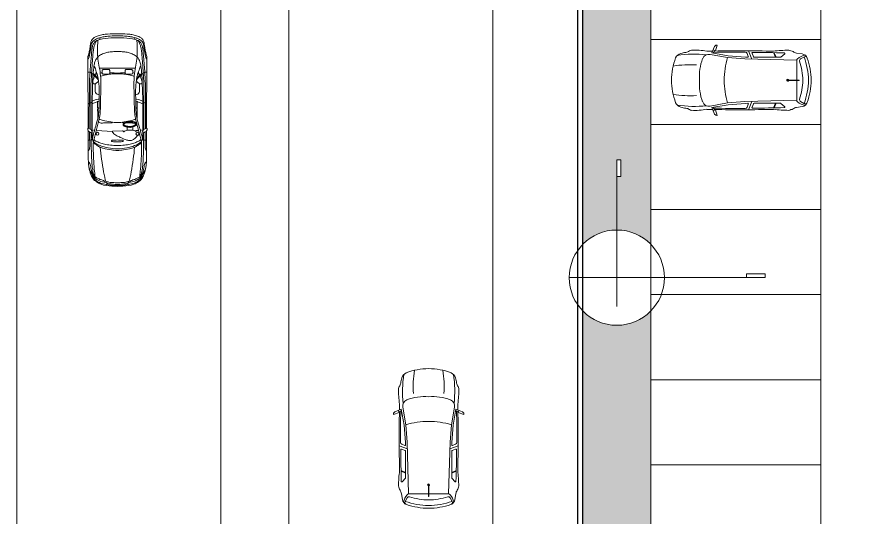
# Model space of a CAD drawing. Header units: millimetres. Extents: x 255 to 764, y 60 to 269.
# Drawn here: x 606.25 to 630.82, y 198.68 to 213.4 of the extents above; entities that cross this region are included whole.
import ezdxf

# ---------------------------------------------------------------- set-up
doc = ezdxf.new("R2010")
doc.units = ezdxf.units.MM
for name, color, linetype, lineweight in [('ARBOLES A', 1, 'Continuous', 9), ('AUTOS', 1, 'Continuous', 9), ('BANQUETA', 2, 'Continuous', 20), ('CANCHAS', 1, 'Continuous', 9), ('FACHADA 04', 3, 'Continuous', 30)]:
    doc.layers.add(name, color=color, linetype=linetype, lineweight=lineweight)

# ---------------------------------------------------------------- blocks, each defined once
blk = doc.blocks.new('AutoA62 Planta Golf')
at = {"linetype": 'ByBlock'}
for p, q in [((1.189, 0.804), (1.268, 0.994)), ((1.268, 0.994), (1.309, 1.03)), ((1.346, 1.033), (1.293, 0.869)), ((1.309, 1.03), (1.335, 1.035)), ((1.335, 1.035), (1.346, 1.033)), ((1.651, 0.668), (1.135, 0.761)), ((1.665, 0.719), (1.189, 0.804)), ((1.27, 0.877), (1.23, 0.797)), ((1.293, 0.869), (1.243, 0.887)), ((2.225, 0.79), (2.26, 0.702)), ((2.267, 0.866), (2.361, 0.624)), ((2.369, 0.794), (2.409, 0.69)), ((2.997, 0.812), (3.056, 0.678)), ((3.017, 0.81), (3.075, 0.678)), ((3.219, 0.683), (3.33, 0.781)), ((3.679, 0.801), (3.846, 0.774)), ((1.651, 0.668), (2.162, 0.629)), ((1.665, 0.719), (2.175, 0.679)), ((3.686, 0.588), (2.162, 0.629)), ((2.243, 0.678), (2.175, 0.679)), ((2.427, 0.678), (3.206, 0.678)), ((3.686, 0.587), (3.686, 0.005)), ((3.796, 0.629), (3.91, 0.693)), ((3.419, 0.007), (3.755, 0.004)), ((3.755, -0.004), (3.755, 0.004)), ((3.419, -0.007), (3.755, -0.004)), ((3.686, -0.587), (3.686, -0.005)), ((1.651, -0.668), (1.135, -0.761)), ((1.665, -0.719), (1.189, -0.804)), ((1.651, -0.668), (2.162, -0.629)), ((1.665, -0.719), (2.175, -0.679)), ((3.686, -0.588), (2.162, -0.629)), ((2.243, -0.678), (2.175, -0.679)), ((2.225, -0.79), (2.26, -0.702)), ((2.267, -0.866), (2.361, -0.624)), ((2.369, -0.794), (2.409, -0.69)), ((2.427, -0.678), (3.206, -0.678)), ((2.997, -0.812), (3.056, -0.678)), ((3.017, -0.81), (3.075, -0.678)), ((3.219, -0.683), (3.33, -0.781)), ((3.796, -0.629), (3.91, -0.693)), ((1.189, -0.804), (1.268, -0.994)), ((1.27, -0.877), (1.23, -0.797)), ((1.293, -0.869), (1.243, -0.887)), ((1.346, -1.033), (1.293, -0.869)), ((3.679, -0.801), (3.846, -0.774)), ((1.268, -0.994), (1.309, -1.03)), ((1.309, -1.03), (1.335, -1.035)), ((1.335, -1.035), (1.346, -1.033))]:
    blk.add_line(p, q, dxfattribs=at)
for centre, radius, start, end in [((0.33, 0.572), 0.225, 104.0371, 157.2006), ((0.67, -2.536), 3.304, 83.8263, 98.7194), ((0.499, 0.098), 0.727, 95.9895, 107.9469), ((0.403, 1.017), 0.197, 275.9895, 308.6871), ((0.585, 0.789), 0.0955, 87.4739, 128.6871), ((0.685, -1.132), 2.018, 79.8258, 92.7114), ((1.101, 0.567), 0.197, 79.8299, 158.9468), ((2.019, -39.672), 40.539, 91.1408, 91.3819), ((2.019, -39.672), 40.5, 89.7857, 91.1003), ((2.019, -39.672), 40.539, 88.6181, 91.0712), ((2.17, 0.769), 0.059, 21.2791, 89.7857), ((2.387, 0.801), 0.0197, 89.6118, 201.2791), ((2.105, -40.859), 41.681, 88.3299, 89.6118), ((3.453, -2.653), 3.537, 90.0603, 97.4025), ((3.319, 0.79), 0.0138, 319.5223, 88.2063), ((3.453, 0.789), 0.0955, 51.3129, 92.5261), ((3.517, 0.768), 0.0955, 51.3129, 92.5261), ((3.7, 0.996), 0.197, 231.3129, 264.0105), ((4.024, 0.266), 0.484, 101.1159, 130.9804), ((3.824, 0.595), 0.18, 18.2803, 83.2196), ((1.838, 0), 1.838, 158.994, 180), ((2.269, 0.117), 1.449, 158.9468, 184.6441), ((3.873, 0), 2.321, 163.2682, 180), ((2.243, 0.695), 0.0177, 268.4926, 21.2791), ((2.427, 0.697), 0.0197, 201.2791, 270), ((3.206, 0.697), 0.0197, 270, 311.6453), ((3.745, 0.587), 0.059, 130.9804, 180), ((3.825, 0.577), 0.059, 119.294, 197.2942), ((1.822, -0.05), 2.04, 1.3982, 17.3891), ((1.86, -0.043), 2.169, 1.135, 19.702), ((3.935, 0.635), 0.0623, 15.1262, 113.3532), ((1.889, -0.047), 2.219, 1.2017, 18.3402), ((0.532, -2.849), 3.304, 86.544, 98.4137), ((1.838, 0), 1.838, 180, 201.006), ((3.873, 0), 2.321, 180, 196.7318), ((3.419, 0), 0.0297, 13.7603, 346.2397), ((3.419, 0), 0.00735, 90, 270), ((1.889, 0.047), 2.219, 341.6598, 358.7983), ((2.269, -0.117), 1.449, 175.3559, 201.0532), ((1.822, 0.05), 2.04, 342.6109, 358.6018), ((1.86, 0.043), 2.169, 340.298, 358.865), ((0.532, 2.849), 3.304, 261.5863, 273.456), ((0.33, -0.572), 0.225, 202.7994, 255.9629), ((0.67, 2.536), 3.304, 261.2806, 276.1737), ((1.101, -0.567), 0.197, 201.0532, 280.1701), ((2.243, -0.695), 0.0177, 338.7209, 91.5074), ((2.427, -0.697), 0.0197, 90, 158.7209), ((3.206, -0.697), 0.0197, 48.3547, 90), ((3.745, -0.587), 0.059, 180, 229.0196), ((4.024, -0.266), 0.484, 229.0196, 258.8841), ((3.825, -0.577), 0.059, 162.7058, 240.706), ((3.824, -0.595), 0.18, 276.7804, 341.7197), ((3.935, -0.635), 0.0623, 246.6468, 344.8738), ((0.499, -0.098), 0.727, 252.0531, 264.0105), ((0.403, -1.017), 0.197, 51.3129, 84.0105), ((0.585, -0.789), 0.0955, 231.3129, 272.5261), ((0.685, 1.132), 2.018, 267.2886, 280.1742), ((2.019, 39.672), 40.539, 268.6181, 268.8592), ((2.019, 39.672), 40.5, 268.8997, 270.2143), ((2.019, 39.672), 40.539, 268.9288, 271.3819), ((2.17, -0.769), 0.059, 270.2143, 338.7209), ((2.387, -0.801), 0.0197, 158.7209, 270.3882), ((2.105, 40.859), 41.681, 270.3882, 271.6701), ((3.453, 2.653), 3.537, 262.5975, 269.9397), ((3.319, -0.79), 0.0138, 271.7937, 40.4777), ((3.453, -0.789), 0.0955, 267.4739, 308.6871), ((3.517, -0.768), 0.0955, 267.4739, 308.6871), ((3.7, -0.996), 0.197, 95.9895, 128.6871)]:
    blk.add_arc(centre, radius, start, end, dxfattribs=at)
blk = doc.blocks.new('AutoP19')
for p, q in [((-0.926, 0.745), (-0.939, 0.759)), ((-0.939, 0.759), (-0.904, 0.759)), ((-0.926, 0.745), (-0.06, 0.745)), ((-0.904, 0.675), (-0.926, 0.745)), ((-0.904, 0.759), (-0.849, 0.859)), ((-0.882, 0.778), (0.131, 0.782)), ((-0.864, 0.826), (0.421, 0.822)), ((-0.849, 0.859), (1.253, 0.867)), ((-0.06, 0.745), (0.298, 0.734)), ((-1.246, 0.706), (-0.654, 0.552)), ((-0.92, 0.616), (-0.953, 0.147)), ((-0.252, 0.581), (-0.063, 0.584)), ((0.443, 0.653), (0.244, 0.652)), ((0.911, 0.528), (0.911, -0.03)), ((1.751, 0.525), (1.813, 0.497)), ((-0.938, 0.133), (-0.931, -0.154)), ((0.911, -0.528), (0.911, 0.03)), ((-0.824, -0.288), (-0.914, -0.286)), ((-0.818, -0.453), (-0.914, -0.453)), ((-1.246, -0.706), (-0.654, -0.552)), ((-0.904, -0.675), (-0.926, -0.745)), ((-0.252, -0.581), (-0.063, -0.584)), ((-0.06, -0.745), (0.298, -0.734)), ((0.443, -0.653), (0.244, -0.652)), ((1.751, -0.525), (1.813, -0.497)), ((-0.926, -0.745), (-0.939, -0.759)), ((-0.939, -0.759), (-0.904, -0.759)), ((-0.926, -0.745), (-0.06, -0.745)), ((-0.904, -0.759), (-0.849, -0.859)), ((-0.882, -0.778), (0.131, -0.782)), ((-0.864, -0.826), (0.421, -0.822)), ((-0.849, -0.859), (1.253, -0.867))]:
    blk.add_line(p, q)
for centre in [(-1.017, 0.589), (-1.017, -0.589)]:
    blk.add_ellipse(centre, major_axis=(0, 0.0429), ratio=0.983266, start_param=4.712389, end_param=10.995574)
for points, knots in [([(-2.564, 0), (-2.564, 0.054), (-2.548, 0.215), (-2.538, 0.436), (-2.443, 0.603), (-2.375, 0.696), (-2.29, 0.75), (-2.194, 0.793), (-2.081, 0.821), (-2.002, 0.842), (-1.959, 0.842)], [0, 0, 0, 0, 0.16039, 0.479033, 0.632967, 0.722015, 0.817474, 0.927562, 1.03733, 1.167094, 1.167094, 1.167094, 1.167094]), ([(-2.253, 0.764), (-2.281, 0.74), (-2.334, 0.696), (-2.415, 0.613), (-2.479, 0.488), (-2.504, 0.346), (-2.531, 0.181), (-2.539, 0.071), (-2.539, 0)], [0, 0, 0, 0, 0.1095129, 0.2035347, 0.3452507, 0.5161382, 0.6275464, 0.8383798, 0.8383798, 0.8383798, 0.8383798]), ([(-1.959, 0.842), (-2.018, 0.841), (-2.115, 0.791), (-2.243, 0.737), (-2.338, 0.648), (-2.417, 0.517), (-2.442, 0.402), (-2.45, 0.335)], [0, 0, 0, 0, 0.1772572, 0.3124951, 0.4151678, 0.5597243, 0.7575412, 0.7575412, 0.7575412, 0.7575412]), ([(-2.137, 0.783), (-2.135, 0.773), (-2.137, 0.752), (-2.164, 0.743), (-2.196, 0.721), (-2.236, 0.691), (-2.292, 0.651), (-2.327, 0.579), (-2.368, 0.503), (-2.38, 0.441), (-2.394, 0.406), (-2.407, 0.381), (-2.431, 0.371), (-2.445, 0.37)], [0, 0, 0, 0, 0.0304541, 0.0502818, 0.0786089, 0.1479133, 0.1986294, 0.2831705, 0.3780326, 0.4523267, 0.4667809, 0.4902599, 0.5347198, 0.5347198, 0.5347198, 0.5347198]), ([(-2.24, 0.684), (-2.219, 0.698), (-2.163, 0.712), (-2.048, 0.733), (-1.884, 0.752), (-1.678, 0.762), (-1.447, 0.769), (-1.218, 0.771), (-1.059, 0.771), (-0.99, 0.772)], [0, 0, 0, 0, 0.076148, 0.165903, 0.355672, 0.569871, 0.782325, 1.050047, 1.257936, 1.257936, 1.257936, 1.257936]), ([(-1.841, 0.853), (-1.843, 0.842), (-1.869, 0.817), (-1.921, 0.798), (-1.99, 0.782), (-2.055, 0.774), (-2.109, 0.761), (-2.135, 0.754), (-2.147, 0.751)], [0, 0, 0, 0, 0.034703, 0.0959761, 0.1659336, 0.2471559, 0.2929944, 0.3295918, 0.3295918, 0.3295918, 0.3295918]), ([(-1.959, 0.842), (-1.922, 0.85), (-1.775, 0.856), (-1.524, 0.859), (-1.219, 0.857), (-1.022, 0.86), (-0.93, 0.86)], [0, 0, 0, 0, 0.114897, 0.437061, 0.754269, 1.029686, 1.029686, 1.029686, 1.029686]), ([(-1.52, 0.856), (-1.515, 0.844), (-1.483, 0.831), (-1.425, 0.814), (-1.326, 0.812), (-1.169, 0.818), (-1.042, 0.819), (-0.962, 0.819)], [0, 0, 0, 0, 0.0364992, 0.0923739, 0.1867837, 0.3273982, 0.5667068, 0.5667068, 0.5667068, 0.5667068]), ([(-1.009, 0.744), (-1.036, 0.744), (-1.091, 0.747), (-1.171, 0.735), (-1.245, 0.718), (-1.314, 0.672), (-1.362, 0.593), (-1.421, 0.512), (-1.459, 0.367), (-1.488, 0.199), (-1.507, 0.059), (-1.507, 0)], [0, 0, 0, 0, 0.082256, 0.165174, 0.241383, 0.30939, 0.405348, 0.511507, 0.603349, 0.843635, 1.017671, 1.017671, 1.017671, 1.017671]), ([(-1.207, 0.859), (-1.207, 0.839), (-1.204, 0.805), (-1.2, 0.757), (-1.18, 0.74), (-1.173, 0.734)], [0, 0, 0, 0, 1.462159, 2.651105, 3.386321, 3.386321, 3.386321, 3.386321]), ([(0.972, 0.69), (0.956, 0.677), (0.921, 0.653), (0.844, 0.638), (0.76, 0.6), (0.644, 0.572), (0.509, 0.549), (0.303, 0.531), (0.063, 0.54), (-0.167, 0.537), (-0.363, 0.543), (-0.563, 0.565), (-0.832, 0.653), (-1.036, 0.706), (-1.156, 0.737)], [0, 0, 0, 0, 0.05975, 0.126928, 0.230034, 0.336675, 0.482225, 0.641324, 0.954906, 1.203173, 1.330375, 1.542773, 1.802261, 2.175545, 2.175545, 2.175545, 2.175545]), ([(-0.99, 0.772), (-0.991, 0.765), (-0.99, 0.749), (-1.004, 0.745), (-1.009, 0.744)], [0, 0, 0, 0, 0.02274132, 0.03717479, 0.03717479, 0.03717479, 0.03717479]), ([(-0.849, 0.859), (-0.856, 0.864), (-0.881, 0.88), (-0.935, 0.868), (-0.958, 0.818), (-1.002, 0.779), (-0.97, 0.737), (-0.936, 0.735), (-0.926, 0.745)], [0, 0, 0, 0, 0.024864, 0.0846267, 0.1362471, 0.1900683, 0.2245199, 0.2681841, 0.2681841, 0.2681841, 0.2681841]), ([(-0.149, 0.862), (-0.139, 0.85), (-0.117, 0.825), (-0.103, 0.784), (-0.096, 0.756), (-0.096, 0.743)], [1.808086, 1.808086, 1.808086, 1.808086, 2.918874, 4.131288, 5.10151, 5.10151, 5.10151, 5.10151]), ([(-0.14, 0.745), (-0.122, 0.716), (-0.1, 0.646), (-0.068, 0.578), (-0.062, 0.538)], [0, 0, 0, 0, 0.1000351, 0.2184418, 0.2184418, 0.2184418, 0.2184418]), ([(-0.056, 0.745), (-0.043, 0.714), (-0.027, 0.654), (-0.004, 0.585), (-0.001, 0.547), (0, 0.538)], [0, 0, 0, 0, 2.528586, 4.711885, 5.408215, 5.408215, 5.408215, 5.408215]), ([(0.131, 0.782), (0.266, 0.782), (0.477, 0.778), (0.787, 0.757), (0.964, 0.75), (1.063, 0.739)], [0, 0, 0, 0, 0.4042759, 0.6333827, 0.9326252, 0.9326252, 0.9326252, 0.9326252]), ([(0.421, 0.822), (0.487, 0.822), (0.608, 0.818), (0.804, 0.804), (1.011, 0.791), (1.224, 0.77), (1.404, 0.755), (1.54, 0.743), (1.64, 0.705), (1.708, 0.646), (1.737, 0.579), (1.778, 0.432), (1.798, 0.238), (1.804, 0.063), (1.804, 0)], [0, 0, 0, 0, 0.198873, 0.363323, 0.587433, 0.823543, 1.004622, 1.129816, 1.230113, 1.320655, 1.388577, 1.443334, 1.771447, 1.958652, 1.958652, 1.958652, 1.958652]), ([(0.793, 0.866), (0.791, 0.846), (0.797, 0.805), (0.76, 0.758), (0.692, 0.671), (0.623, 0.603), (0.561, 0.559)], [0, 0, 0, 0, 0.0597371, 0.1139981, 0.1672498, 0.3938869, 0.3938869, 0.3938869, 0.3938869]), ([(1.063, 0.739), (1.139, 0.736), (1.262, 0.723), (1.428, 0.71), (1.548, 0.689), (1.648, 0.649), (1.727, 0.615), (1.737, 0.574)], [0, 0, 0, 0, 0.2277977, 0.3719478, 0.4996814, 0.5863441, 0.709615, 0.709615, 0.709615, 0.709615]), ([(1.181, 0.863), (1.185, 0.857), (1.2, 0.844), (1.248, 0.825), (1.331, 0.813), (1.439, 0.79), (1.544, 0.775), (1.632, 0.765), (1.695, 0.73), (1.738, 0.676), (1.776, 0.61), (1.801, 0.534), (1.826, 0.451), (1.834, 0.394), (1.838, 0.362)], [0, 0, 0, 0, 0.0219205, 0.0572122, 0.1522539, 0.2718866, 0.3894011, 0.4710097, 0.5346344, 0.5986698, 0.6733118, 0.758696, 0.8351341, 0.9293726, 0.9293726, 0.9293726, 0.9293726]), ([(1.253, 0.867), (1.269, 0.856), (1.319, 0.845), (1.409, 0.822), (1.521, 0.807), (1.63, 0.789), (1.717, 0.771), (1.78, 0.725), (1.826, 0.667), (1.864, 0.575), (1.894, 0.463), (1.912, 0.36), (1.915, 0.302), (1.915, 0.288)], [0, 0, 0, 0, 0.056668, 0.14946, 0.28161, 0.392935, 0.481686, 0.542967, 0.622845, 0.69797, 0.833643, 0.965665, 1.00577, 1.00577, 1.00577, 1.00577]), ([(-2.45, 0.335), (-2.349, 0.365), (-2.121, 0.412), (-1.776, 0.465), (-1.534, 0.497), (-1.417, 0.505)], [0, 0, 0, 0, 0.317374, 0.69576, 1.04714, 1.04714, 1.04714, 1.04714]), ([(-1.246, 0.706), (-1.336, 0.713), (-1.528, 0.711), (-1.823, 0.699), (-2.078, 0.68), (-2.231, 0.661), (-2.281, 0.655)], [0, 0, 0, 0, 0.269375, 0.574535, 0.885339, 1.036319, 1.036319, 1.036319, 1.036319]), ([(-1.246, 0.706), (-1.267, 0.682), (-1.316, 0.621), (-1.386, 0.477), (-1.44, 0.264), (-1.458, 0.092), (-1.458, 0)], [0, 0, 0, 0, 0.0947759, 0.2311242, 0.4700259, 0.7400315, 0.7400315, 0.7400315, 0.7400315]), ([(-1.191, 0.69), (-1.207, 0.672), (-1.242, 0.617), (-1.287, 0.512), (-1.331, 0.371), (-1.353, 0.196), (-1.367, 0.069), (-1.367, 0)], [0, 0, 0, 0, 0.0708922, 0.1925846, 0.3348457, 0.5072814, 0.7109928, 0.7109928, 0.7109928, 0.7109928]), ([(-0.665, 0.553), (-0.675, 0.547), (-0.693, 0.524), (-0.707, 0.472), (-0.696, 0.36), (-0.7, 0.259), (-0.701, 0.165), (-0.687, 0.149), (-0.679, 0.142)], [0, 0, 0, 0, 0.842998, 2.122875, 3.997599, 9.174838, 10.012722, 10.751336, 10.751336, 10.751336, 10.751336]), ([(-0.594, 0.534), (-0.603, 0.496), (-0.637, 0.386), (-0.673, 0.205), (-0.69, 0.06), (-0.69, -0.009)], [0, 0, 0, 0, 0.1139079, 0.3411539, 0.543502, 0.543502, 0.543502, 0.543502]), ([(-0.654, 0.552), (-0.63, 0.545), (-0.568, 0.534), (-0.469, 0.512), (-0.352, 0.504), (-0.145, 0.494), (0.141, 0.493), (0.469, 0.481), (0.752, 0.498), (0.995, 0.543), (1.225, 0.588), (1.465, 0.58), (1.632, 0.582), (1.729, 0.575), (1.737, 0.574)], [0, 0, 0, 0, 0.073325, 0.188896, 0.303039, 0.425821, 0.811242, 1.159737, 1.41058, 1.660623, 1.899627, 2.11145, 2.377727, 2.401703, 2.401703, 2.401703, 2.401703]), ([(-0.567, 0.577), (-0.524, 0.581), (-0.437, 0.578), (-0.344, 0.581), (-0.277, 0.584), (-0.258, 0.561), (-0.251, 0.547), (-0.248, 0.54)], [0, 0, 0, 0, 3.267856, 6.568708, 7.399663, 8.099385, 8.621705, 8.621705, 8.621705, 8.621705]), ([(0.244, 0.652), (0.228, 0.652), (0.188, 0.646), (0.147, 0.599), (0.126, 0.558), (0.127, 0.536)], [0, 0, 0, 0, 0.0486628, 0.1144515, 0.1777721, 0.1777721, 0.1777721, 0.1777721]), ([(0.298, 0.734), (0.357, 0.734), (0.483, 0.727), (0.628, 0.729), (0.793, 0.711), (0.935, 0.697), (1.059, 0.676), (1.1, 0.66)], [0, 0, 0, 0, 0.1783018, 0.3787173, 0.431954, 0.6762374, 0.8077184, 0.8077184, 0.8077184, 0.8077184]), ([(0.684, 0.672), (0.663, 0.677), (0.612, 0.689), (0.55, 0.72), (0.489, 0.732), (0.447, 0.705), (0.446, 0.672), (0.446, 0.643), (0.47, 0.627), (0.489, 0.592), (0.515, 0.57), (0.52, 0.551)], [0, 0, 0, 0, 0.0655106, 0.1550445, 0.2094604, 0.2438604, 0.287164, 0.3001388, 0.3275984, 0.3616951, 0.4200969, 0.4200969, 0.4200969, 0.4200969]), ([(0.755, 0.714), (0.739, 0.695), (0.693, 0.643), (0.643, 0.594), (0.608, 0.566)], [0, 0, 0, 0, 1.868162, 5.271297, 5.271297, 5.271297, 5.271297]), ([(0.668, 0.495), (0.677, 0.483), (0.689, 0.442), (0.708, 0.367), (0.734, 0.255), (0.747, 0.101), (0.747, -0.015), (0.748, -0.079)], [0, 0, 0, 0, 0.0451009, 0.1211996, 0.2308505, 0.385263, 0.5739042, 0.5739042, 0.5739042, 0.5739042]), ([(0.712, 0.659), (0.724, 0.655), (0.736, 0.631), (0.745, 0.609), (0.748, 0.599)], [0, 0, 0, 0, 0.983949, 1.771691, 1.771691, 1.771691, 1.771691]), ([(0.808, 0.622), (0.791, 0.623), (0.752, 0.621), (0.728, 0.652), (0.712, 0.659)], [0, 0, 0, 0, 0.0535488, 0.1060573, 0.1060573, 0.1060573, 0.1060573]), ([(1.1, 0.66), (1.123, 0.653), (1.171, 0.629), (1.253, 0.571), (1.32, 0.47), (1.361, 0.367), (1.373, 0.304), (1.377, 0.284)], [0, 0, 0, 0, 0.0720749, 0.1581284, 0.2958089, 0.4262456, 0.4842292, 0.4842292, 0.4842292, 0.4842292]), ([(-2.45, 0.335), (-2.461, 0.334), (-2.48, 0.314), (-2.487, 0.249), (-2.496, 0.144), (-2.51, 0.052), (-2.51, 0)], [0, 0, 0, 0, 0.0314754, 0.0702057, 0.1915753, 0.3439346, 0.3439346, 0.3439346, 0.3439346]), ([(-2.428, 0.34), (-2.425, 0.338), (-2.425, 0.32), (-2.431, 0.295), (-2.445, 0.238), (-2.448, 0.186), (-2.455, 0.101), (-2.461, 0.047), (-2.461, 0)], [0, 0, 0, 0, 0.0114788, 0.0403472, 0.0875838, 0.1755608, 0.1991501, 0.3369659, 0.3369659, 0.3369659, 0.3369659]), ([(0.731, 0.301), (0.731, 0.334), (0.736, 0.376), (0.734, 0.43), (0.762, 0.456), (0.8, 0.447), (0.835, 0.456), (0.858, 0.442), (0.867, 0.425), (0.875, 0.361), (0.876, 0.301), (0.871, 0.239), (0.855, 0.229), (0.832, 0.225), (0.799, 0.227), (0.767, 0.223), (0.735, 0.234), (0.733, 0.267), (0.731, 0.288), (0.731, 0.301)], [0, 0, 0, 0, 0.0969044, 0.1295913, 0.1506192, 0.1985921, 0.2360698, 0.2557908, 0.2719711, 0.2929882, 0.44406, 0.4519132, 0.4720918, 0.4918599, 0.5228758, 0.5707096, 0.5892096, 0.6145759, 0.654681, 0.654681, 0.654681, 0.654681]), ([(1.377, 0.284), (1.386, 0.238), (1.4, 0.143), (1.397, 0.048), (1.396, 0)], [0, 0, 0, 0, 0.140379, 0.2808468, 0.2808468, 0.2808468, 0.2808468]), ([(1.838, 0.362), (1.848, 0.312), (1.858, 0.192), (1.86, 0.073), (1.86, 0.005)], [0, 0, 0, 0, 0.1502861, 0.3522699, 0.3522699, 0.3522699, 0.3522699]), ([(-2.564, 0), (-2.564, -0.054), (-2.548, -0.215), (-2.538, -0.436), (-2.443, -0.603), (-2.375, -0.696), (-2.29, -0.75), (-2.194, -0.793), (-2.081, -0.821), (-2.002, -0.842), (-1.959, -0.842)], [0, 0, 0, 0, 0.16039, 0.479033, 0.632967, 0.722015, 0.817474, 0.927562, 1.03733, 1.167094, 1.167094, 1.167094, 1.167094]), ([(-2.253, -0.764), (-2.281, -0.74), (-2.334, -0.696), (-2.415, -0.613), (-2.479, -0.488), (-2.504, -0.346), (-2.531, -0.181), (-2.539, -0.071), (-2.539, 0)], [0, 0, 0, 0, 0.1095129, 0.2035347, 0.3452507, 0.5161382, 0.6275464, 0.8383798, 0.8383798, 0.8383798, 0.8383798]), ([(-2.45, -0.335), (-2.461, -0.334), (-2.48, -0.314), (-2.487, -0.249), (-2.496, -0.144), (-2.51, -0.052), (-2.51, 0)], [0, 0, 0, 0, 0.0314754, 0.0702057, 0.1915753, 0.3439346, 0.3439346, 0.3439346, 0.3439346]), ([(-2.428, -0.34), (-2.425, -0.338), (-2.425, -0.32), (-2.431, -0.295), (-2.445, -0.238), (-2.448, -0.186), (-2.455, -0.101), (-2.461, -0.047), (-2.461, 0)], [0, 0, 0, 0, 0.0114788, 0.0403472, 0.0875838, 0.1755608, 0.1991501, 0.3369659, 0.3369659, 0.3369659, 0.3369659]), ([(-1.009, -0.744), (-1.036, -0.744), (-1.091, -0.747), (-1.171, -0.735), (-1.245, -0.718), (-1.314, -0.672), (-1.362, -0.593), (-1.421, -0.512), (-1.459, -0.367), (-1.488, -0.199), (-1.507, -0.059), (-1.507, 0)], [0, 0, 0, 0, 0.082256, 0.165174, 0.241383, 0.30939, 0.405348, 0.511507, 0.603349, 0.843635, 1.017671, 1.017671, 1.017671, 1.017671]), ([(-1.246, -0.706), (-1.267, -0.682), (-1.316, -0.621), (-1.386, -0.477), (-1.44, -0.264), (-1.458, -0.092), (-1.458, 0)], [0, 0, 0, 0, 0.0947759, 0.2311242, 0.4700259, 0.7400315, 0.7400315, 0.7400315, 0.7400315]), ([(-1.191, -0.69), (-1.207, -0.672), (-1.242, -0.617), (-1.287, -0.512), (-1.331, -0.371), (-1.353, -0.196), (-1.367, -0.069), (-1.367, 0)], [0, 0, 0, 0, 0.0708922, 0.1925846, 0.3348457, 0.5072814, 0.7109928, 0.7109928, 0.7109928, 0.7109928]), ([(-1.253, 0), (-1.253, 0.029), (-1.255, 0.078), (-1.249, 0.129), (-1.25, 0.166), (-1.232, 0.172), (-1.218, 0.171), (-1.207, 0.155), (-1.205, 0.097), (-1.202, 0.044), (-1.201, 0)], [0, 0, 0, 0, 0.0857277, 0.1381048, 0.1641986, 0.1769751, 0.1890325, 0.2028129, 0.2286049, 0.3592554, 0.3592554, 0.3592554, 0.3592554]), ([(-1.253, 0), (-1.253, -0.029), (-1.255, -0.078), (-1.249, -0.129), (-1.25, -0.166), (-1.232, -0.172), (-1.218, -0.171), (-1.207, -0.155), (-1.205, -0.097), (-1.202, -0.044), (-1.201, 0)], [0, 0, 0, 0, 0.0857277, 0.1381048, 0.1641986, 0.1769751, 0.1890325, 0.2028129, 0.2286049, 0.3592554, 0.3592554, 0.3592554, 0.3592554]), ([(-0.938, 0.133), (-0.94, 0.14), (-0.961, 0.156), (-1.005, 0.122), (-1.041, 0.078), (-1.084, 0.005), (-1.133, -0.099), (-1.178, -0.215), (-1.22, -0.322), (-1.221, -0.412), (-1.184, -0.486), (-1.136, -0.543), (-1.084, -0.579), (-1.054, -0.616), (-1.039, -0.641), (-1.036, -0.651)], [0, 0, 0, 0, 0.527288, 1.647451, 3.487558, 5.099073, 7.968657, 12.238313, 14.475187, 16.613757, 18.744202, 20.639343, 22.223389, 23.452731, 24.286529, 24.286529, 24.286529, 24.286529]), ([(0.421, -0.822), (0.487, -0.822), (0.608, -0.818), (0.804, -0.804), (1.011, -0.791), (1.224, -0.77), (1.404, -0.755), (1.54, -0.743), (1.64, -0.705), (1.708, -0.646), (1.737, -0.579), (1.778, -0.432), (1.798, -0.238), (1.804, -0.063), (1.804, 0)], [0, 0, 0, 0, 0.198873, 0.363323, 0.587433, 0.823543, 1.004622, 1.129816, 1.230113, 1.320655, 1.388577, 1.443334, 1.771447, 1.958652, 1.958652, 1.958652, 1.958652]), ([(0.668, -0.495), (0.677, -0.483), (0.689, -0.442), (0.708, -0.367), (0.734, -0.255), (0.747, -0.101), (0.747, 0.015), (0.748, 0.079)], [0, 0, 0, 0, 0.0451009, 0.1211996, 0.2308505, 0.385263, 0.5739042, 0.5739042, 0.5739042, 0.5739042]), ([(0.775, 0.226), (0.775, 0.221), (0.773, 0.137), (0.769, 0.053), (0.766, -0.027)], [11.235438, 11.235438, 11.235438, 11.235438, 11.552536, 17.586883, 17.586883, 17.586883, 17.586883]), ([(0.775, -0.226), (0.775, -0.221), (0.773, -0.137), (0.769, -0.053), (0.766, 0.027)], [11.235438, 11.235438, 11.235438, 11.235438, 11.552536, 17.586883, 17.586883, 17.586883, 17.586883]), ([(1.377, -0.284), (1.386, -0.238), (1.4, -0.143), (1.397, -0.048), (1.396, 0)], [0, 0, 0, 0, 0.140379, 0.2808468, 0.2808468, 0.2808468, 0.2808468]), ([(-0.925, -0.547), (-0.929, -0.55), (-0.935, -0.555), (-0.951, -0.558), (-0.952, -0.549), (-0.951, -0.543), (-0.945, -0.536), (-0.935, -0.528), (-0.926, -0.507), (-0.915, -0.469), (-0.908, -0.4), (-0.908, -0.33), (-0.919, -0.263), (-0.941, -0.222), (-0.949, -0.189), (-0.965, -0.182), (-0.96, -0.177), (-0.954, -0.174), (-0.945, -0.174), (-0.938, -0.172), (-0.926, -0.175), (-0.931, -0.16), (-0.931, -0.154)], [0, 0, 0, 0, 0.0138597, 0.0278304, 0.0329137, 0.0379971, 0.0465756, 0.0592704, 0.0762214, 0.1105991, 0.1789801, 0.2766959, 0.3173629, 0.3800771, 0.4110544, 0.4160421, 0.4210284, 0.4277212, 0.4387433, 0.4448131, 0.4508005, 0.4694463, 0.4694463, 0.4694463, 0.4694463]), ([(-0.824, -0.288), (-0.826, -0.302), (-0.814, -0.229), (-0.797, -0.209), (-0.772, -0.173), (-0.742, -0.164), (-0.711, -0.169), (-0.69, -0.205), (-0.659, -0.251), (-0.648, -0.316), (-0.649, -0.389), (-0.658, -0.456), (-0.679, -0.511), (-0.705, -0.544), (-0.732, -0.555), (-0.753, -0.551), (-0.772, -0.544), (-0.786, -0.523), (-0.811, -0.487), (-0.826, -0.408), (-0.835, -0.376), (-0.821, -0.276), (-0.824, -0.288)], [0, 0, 0, 0, 0.03969, 0.089634, 0.13125, 0.1542862, 0.1797268, 0.2207266, 0.2680991, 0.3447665, 0.4095645, 0.4843001, 0.541515, 0.5817687, 0.6060665, 0.6262474, 0.6436722, 0.6634686, 0.6988791, 0.7758465, 0.8696394, 0.907731, 0.907731, 0.907731, 0.907731]), ([(-0.799, -0.286), (-0.798, -0.283), (-0.797, -0.278), (-0.795, -0.268), (-0.794, -0.262), (-0.79, -0.247), (-0.788, -0.24), (-0.784, -0.231), (-0.782, -0.228), (-0.778, -0.223), (-0.777, -0.221), (-0.771, -0.213), (-0.766, -0.207), (-0.76, -0.2), (-0.757, -0.197), (-0.753, -0.194), (-0.751, -0.193), (-0.747, -0.191), (-0.745, -0.191), (-0.739, -0.19), (-0.736, -0.19), (-0.731, -0.191), (-0.73, -0.192), (-0.728, -0.193), (-0.726, -0.195), (-0.721, -0.2), (-0.719, -0.203), (-0.714, -0.212), (-0.71, -0.217), (-0.705, -0.226), (-0.702, -0.231), (-0.696, -0.241), (-0.692, -0.246), (-0.687, -0.258), (-0.685, -0.264), (-0.681, -0.276), (-0.679, -0.283), (-0.676, -0.303), (-0.674, -0.317), (-0.673, -0.346), (-0.673, -0.36), (-0.675, -0.403), (-0.679, -0.432), (-0.69, -0.469), (-0.693, -0.48), (-0.7, -0.495), (-0.703, -0.5), (-0.709, -0.51), (-0.713, -0.514), (-0.719, -0.521), (-0.722, -0.523), (-0.728, -0.527), (-0.731, -0.528), (-0.735, -0.529), (-0.736, -0.529), (-0.739, -0.529), (-0.741, -0.528), (-0.746, -0.527), (-0.749, -0.526), (-0.753, -0.525), (-0.754, -0.524), (-0.756, -0.523), (-0.756, -0.523), (-0.757, -0.522), (-0.757, -0.522), (-0.759, -0.519), (-0.761, -0.517), (-0.764, -0.512), (-0.766, -0.51), (-0.769, -0.505), (-0.77, -0.503), (-0.775, -0.496), (-0.777, -0.492), (-0.781, -0.484), (-0.783, -0.48), (-0.787, -0.47), (-0.789, -0.465), (-0.793, -0.45), (-0.796, -0.439), (-0.799, -0.423), (-0.8, -0.417), (-0.802, -0.407), (-0.803, -0.402), (-0.806, -0.389), (-0.807, -0.381), (-0.806, -0.363), (-0.806, -0.357), (-0.805, -0.345), (-0.805, -0.339), (-0.803, -0.319), (-0.801, -0.303), (-0.799, -0.292), (-0.799, -0.29), (-0.799, -0.288), (-0.799, -0.288), (-0.799, -0.287), (-0.799, -0.287), (-0.799, -0.286)], [0.497033, 0.497033, 0.497033, 0.497033, 0.723444, 0.723444, 0.974636, 0.974636, 1.50964, 1.50964, 2.044645, 2.044645, 2.271061, 2.271061, 2.862376, 2.862376, 3.217654, 3.217654, 3.537253, 3.537253, 3.856852, 3.856852, 4.368613, 4.368613, 4.584627, 4.584627, 4.99269, 4.99269, 5.400753, 5.400753, 5.808816, 5.808816, 6.216879, 6.216879, 6.778716, 6.778716, 7.350371, 7.350371, 7.922025, 7.922025, 9.065335, 9.065335, 10.208644, 10.208644, 12.495263, 12.495263, 13.409896, 13.409896, 13.929088, 13.929088, 14.44828, 14.44828, 14.909885, 14.909885, 15.371489, 15.371489, 15.62524, 15.62524, 15.87899, 15.87899, 16.120875, 16.120875, 16.36276, 16.36276, 16.51635, 16.51635, 16.669941, 16.669941, 16.921521, 16.921521, 17.136676, 17.136676, 17.351831, 17.351831, 17.782142, 17.782142, 18.204974, 18.204974, 18.627807, 18.627807, 19.473473, 19.473473, 19.978923, 19.978923, 20.484372, 20.484372, 21.475119, 21.475119, 21.859144, 21.859144, 22.162884, 22.162884, 22.770362, 22.770362, 22.900493, 22.900493, 22.951221, 22.951221, 22.964298, 22.964298, 22.964298, 22.964298]), ([(-0.7, -0.494), (-0.701, -0.489), (-0.706, -0.46), (-0.697, -0.372), (-0.699, -0.292), (-0.7, -0.234)], [1.749253, 1.749253, 1.749253, 1.749253, 2.122875, 3.997599, 8.307432, 8.307432, 8.307432, 8.307432]), ([(-0.7, -0.188), (-0.7, -0.18), (-0.699, -0.162), (-0.687, -0.149), (-0.679, -0.142)], [9.436432, 9.436432, 9.436432, 9.436432, 10.012722, 10.751336, 10.751336, 10.751336, 10.751336]), ([(-0.594, -0.534), (-0.603, -0.496), (-0.637, -0.386), (-0.671, -0.211), (-0.69, -0.072), (-0.69, -0.009)], [0, 0, 0, 0, 0.1139079, 0.3411539, 0.5260188, 0.5260188, 0.5260188, 0.5260188]), ([(0.731, -0.301), (0.731, -0.334), (0.736, -0.376), (0.734, -0.43), (0.762, -0.456), (0.8, -0.447), (0.835, -0.456), (0.858, -0.442), (0.867, -0.425), (0.875, -0.361), (0.876, -0.301), (0.871, -0.239), (0.855, -0.229), (0.832, -0.225), (0.799, -0.227), (0.767, -0.223), (0.735, -0.234), (0.733, -0.267), (0.731, -0.288), (0.731, -0.301)], [0, 0, 0, 0, 0.0969044, 0.1295913, 0.1506192, 0.1985921, 0.2360698, 0.2557908, 0.2719711, 0.2929882, 0.44406, 0.4519132, 0.4720918, 0.4918599, 0.5228758, 0.5707096, 0.5892096, 0.6145759, 0.654681, 0.654681, 0.654681, 0.654681]), ([(1.838, -0.362), (1.848, -0.312), (1.858, -0.192), (1.86, -0.073), (1.86, -0.005)], [0, 0, 0, 0, 0.1502861, 0.3522699, 0.3522699, 0.3522699, 0.3522699]), ([(-1.959, -0.842), (-2.018, -0.841), (-2.115, -0.791), (-2.243, -0.737), (-2.338, -0.648), (-2.417, -0.517), (-2.442, -0.402), (-2.45, -0.335)], [0, 0, 0, 0, 0.1772572, 0.3124951, 0.4151678, 0.5597243, 0.7575412, 0.7575412, 0.7575412, 0.7575412]), ([(-2.45, -0.335), (-2.349, -0.365), (-2.121, -0.412), (-1.776, -0.465), (-1.534, -0.497), (-1.417, -0.505)], [0, 0, 0, 0, 0.317374, 0.69576, 1.04714, 1.04714, 1.04714, 1.04714]), ([(-2.137, -0.783), (-2.135, -0.773), (-2.137, -0.752), (-2.164, -0.743), (-2.196, -0.721), (-2.236, -0.691), (-2.292, -0.651), (-2.327, -0.579), (-2.368, -0.503), (-2.38, -0.441), (-2.394, -0.406), (-2.407, -0.381), (-2.431, -0.371), (-2.445, -0.37)], [0, 0, 0, 0, 0.0304541, 0.0502818, 0.0786089, 0.1479133, 0.1986294, 0.2831705, 0.3780326, 0.4523267, 0.4667809, 0.4902599, 0.5347198, 0.5347198, 0.5347198, 0.5347198]), ([(-0.654, -0.552), (-0.63, -0.545), (-0.568, -0.534), (-0.469, -0.512), (-0.352, -0.504), (-0.145, -0.494), (0.141, -0.493), (0.469, -0.481), (0.752, -0.498), (0.995, -0.543), (1.225, -0.588), (1.465, -0.58), (1.632, -0.582), (1.729, -0.575), (1.737, -0.574)], [0, 0, 0, 0, 0.073325, 0.188896, 0.303039, 0.425821, 0.811242, 1.159737, 1.41058, 1.660623, 1.899627, 2.11145, 2.377727, 2.401703, 2.401703, 2.401703, 2.401703]), ([(1.1, -0.66), (1.123, -0.653), (1.171, -0.629), (1.253, -0.571), (1.32, -0.47), (1.361, -0.367), (1.373, -0.304), (1.377, -0.284)], [0, 0, 0, 0, 0.0720749, 0.1581284, 0.2958089, 0.4262456, 0.4842292, 0.4842292, 0.4842292, 0.4842292]), ([(1.181, -0.863), (1.185, -0.857), (1.2, -0.844), (1.248, -0.825), (1.331, -0.813), (1.439, -0.79), (1.544, -0.775), (1.632, -0.765), (1.695, -0.73), (1.738, -0.676), (1.776, -0.61), (1.801, -0.534), (1.826, -0.451), (1.834, -0.394), (1.838, -0.362)], [0, 0, 0, 0, 0.0219205, 0.0572122, 0.1522539, 0.2718866, 0.3894011, 0.4710097, 0.5346344, 0.5986698, 0.6733118, 0.758696, 0.8351341, 0.9293726, 0.9293726, 0.9293726, 0.9293726]), ([(1.253, -0.867), (1.269, -0.856), (1.319, -0.845), (1.409, -0.822), (1.521, -0.807), (1.63, -0.789), (1.717, -0.771), (1.78, -0.725), (1.826, -0.667), (1.864, -0.575), (1.894, -0.463), (1.912, -0.36), (1.915, -0.302), (1.915, -0.288)], [0, 0, 0, 0, 0.056668, 0.14946, 0.28161, 0.392935, 0.481686, 0.542967, 0.622845, 0.69797, 0.833643, 0.965665, 1.00577, 1.00577, 1.00577, 1.00577]), ([(-1.246, -0.706), (-1.336, -0.713), (-1.528, -0.711), (-1.823, -0.699), (-2.078, -0.68), (-2.231, -0.661), (-2.281, -0.655)], [0, 0, 0, 0, 0.269375, 0.574535, 0.885339, 1.036319, 1.036319, 1.036319, 1.036319]), ([(-2.24, -0.684), (-2.219, -0.698), (-2.163, -0.712), (-2.048, -0.733), (-1.884, -0.752), (-1.678, -0.762), (-1.447, -0.769), (-1.218, -0.771), (-1.059, -0.771), (-0.99, -0.772)], [0, 0, 0, 0, 0.076148, 0.165903, 0.355672, 0.569871, 0.782325, 1.050047, 1.257936, 1.257936, 1.257936, 1.257936]), ([(-1.207, -0.859), (-1.207, -0.839), (-1.204, -0.805), (-1.2, -0.757), (-1.18, -0.74), (-1.173, -0.734)], [0, 0, 0, 0, 1.462159, 2.651105, 3.386321, 3.386321, 3.386321, 3.386321]), ([(0.972, -0.69), (0.956, -0.677), (0.921, -0.653), (0.844, -0.638), (0.76, -0.6), (0.644, -0.572), (0.509, -0.549), (0.303, -0.531), (0.063, -0.54), (-0.167, -0.537), (-0.363, -0.543), (-0.563, -0.565), (-0.832, -0.653), (-1.036, -0.706), (-1.156, -0.737)], [0, 0, 0, 0, 0.05975, 0.126928, 0.230034, 0.336675, 0.482225, 0.641324, 0.954906, 1.203173, 1.330375, 1.542773, 1.802261, 2.175545, 2.175545, 2.175545, 2.175545]), ([(-0.849, -0.859), (-0.856, -0.864), (-0.881, -0.88), (-0.935, -0.868), (-0.958, -0.818), (-1.002, -0.779), (-0.97, -0.737), (-0.936, -0.735), (-0.926, -0.745)], [0, 0, 0, 0, 0.024864, 0.0846267, 0.1362471, 0.1900683, 0.2245199, 0.2681841, 0.2681841, 0.2681841, 0.2681841]), ([(-0.665, -0.553), (-0.675, -0.547), (-0.683, -0.537), (-0.689, -0.525), (-0.69, -0.524)], [0, 0, 0, 0, 0.8429982, 0.9626806, 0.9626806, 0.9626806, 0.9626806]), ([(-0.567, -0.577), (-0.524, -0.581), (-0.437, -0.578), (-0.344, -0.581), (-0.277, -0.584), (-0.258, -0.561), (-0.251, -0.547), (-0.248, -0.54)], [0, 0, 0, 0, 3.267856, 6.568708, 7.399663, 8.099385, 8.621705, 8.621705, 8.621705, 8.621705]), ([(-0.14, -0.745), (-0.122, -0.716), (-0.1, -0.646), (-0.068, -0.578), (-0.062, -0.538)], [0, 0, 0, 0, 0.1000351, 0.2184418, 0.2184418, 0.2184418, 0.2184418]), ([(-0.056, -0.745), (-0.043, -0.714), (-0.027, -0.654), (-0.004, -0.585), (-0.001, -0.547), (0, -0.538)], [0, 0, 0, 0, 2.528586, 4.711885, 5.408215, 5.408215, 5.408215, 5.408215]), ([(0.244, -0.652), (0.228, -0.652), (0.188, -0.646), (0.147, -0.599), (0.126, -0.558), (0.127, -0.536)], [0, 0, 0, 0, 0.0486628, 0.1144515, 0.1777721, 0.1777721, 0.1777721, 0.1777721]), ([(0.298, -0.734), (0.357, -0.734), (0.483, -0.727), (0.628, -0.729), (0.793, -0.711), (0.935, -0.697), (1.059, -0.676), (1.1, -0.66)], [0, 0, 0, 0, 0.1783018, 0.3787173, 0.431954, 0.6762374, 0.8077184, 0.8077184, 0.8077184, 0.8077184]), ([(0.684, -0.672), (0.663, -0.677), (0.612, -0.689), (0.55, -0.72), (0.489, -0.732), (0.447, -0.705), (0.446, -0.672), (0.446, -0.643), (0.47, -0.627), (0.489, -0.592), (0.515, -0.57), (0.52, -0.551)], [0, 0, 0, 0, 0.0655106, 0.1550445, 0.2094604, 0.2438604, 0.287164, 0.3001388, 0.3275984, 0.3616951, 0.4200969, 0.4200969, 0.4200969, 0.4200969]), ([(0.793, -0.866), (0.791, -0.846), (0.797, -0.805), (0.76, -0.758), (0.692, -0.671), (0.623, -0.603), (0.561, -0.559)], [0, 0, 0, 0, 0.0597371, 0.1139981, 0.1672498, 0.3938869, 0.3938869, 0.3938869, 0.3938869]), ([(0.755, -0.714), (0.739, -0.695), (0.693, -0.643), (0.643, -0.594), (0.608, -0.566)], [0, 0, 0, 0, 1.868162, 5.271297, 5.271297, 5.271297, 5.271297]), ([(0.712, -0.659), (0.724, -0.655), (0.736, -0.631), (0.745, -0.609), (0.748, -0.599)], [0, 0, 0, 0, 0.983949, 1.771691, 1.771691, 1.771691, 1.771691]), ([(0.808, -0.622), (0.791, -0.623), (0.752, -0.621), (0.728, -0.652), (0.712, -0.659)], [0, 0, 0, 0, 0.0535488, 0.1060573, 0.1060573, 0.1060573, 0.1060573]), ([(1.063, -0.739), (1.139, -0.736), (1.262, -0.723), (1.428, -0.71), (1.548, -0.689), (1.648, -0.649), (1.727, -0.615), (1.737, -0.574)], [0, 0, 0, 0, 0.2277977, 0.3719478, 0.4996814, 0.5863441, 0.709615, 0.709615, 0.709615, 0.709615]), ([(-1.841, -0.853), (-1.843, -0.842), (-1.869, -0.817), (-1.921, -0.798), (-1.99, -0.782), (-2.055, -0.774), (-2.109, -0.761), (-2.135, -0.754), (-2.147, -0.751)], [0, 0, 0, 0, 0.034703, 0.0959761, 0.1659336, 0.2471559, 0.2929944, 0.3295918, 0.3295918, 0.3295918, 0.3295918]), ([(-1.959, -0.842), (-1.922, -0.85), (-1.775, -0.856), (-1.524, -0.859), (-1.219, -0.857), (-1.022, -0.86), (-0.93, -0.86)], [0, 0, 0, 0, 0.114897, 0.437061, 0.754269, 1.029686, 1.029686, 1.029686, 1.029686]), ([(-1.52, -0.856), (-1.515, -0.844), (-1.483, -0.831), (-1.425, -0.814), (-1.326, -0.812), (-1.169, -0.818), (-1.042, -0.819), (-0.962, -0.819)], [0, 0, 0, 0, 0.0364992, 0.0923739, 0.1867837, 0.3273982, 0.5667068, 0.5667068, 0.5667068, 0.5667068]), ([(-0.99, -0.772), (-0.991, -0.765), (-0.99, -0.749), (-1.004, -0.745), (-1.009, -0.744)], [0, 0, 0, 0, 0.02274132, 0.03717479, 0.03717479, 0.03717479, 0.03717479]), ([(-0.149, -0.862), (-0.139, -0.85), (-0.117, -0.825), (-0.103, -0.784), (-0.096, -0.756), (-0.096, -0.743)], [1.808086, 1.808086, 1.808086, 1.808086, 2.918874, 4.131288, 5.10151, 5.10151, 5.10151, 5.10151]), ([(0.131, -0.782), (0.266, -0.782), (0.477, -0.778), (0.787, -0.757), (0.964, -0.75), (1.063, -0.739)], [0, 0, 0, 0, 0.4042759, 0.6333827, 0.9326252, 0.9326252, 0.9326252, 0.9326252])]:
    blk.add_open_spline(points, degree=3, knots=knots)
for points in [[(-2.281, 0.655), (-2.296, 0.651), (-2.312, 0.654), (-2.328, 0.655)], [(0.768, 0.505), (0.77, 0.487), (0.772, 0.469), (0.773, 0.451)], [(1.915, 0.288), (1.927, 0.193), (1.924, 0.096), (1.924, 0)], [(1.915, -0.288), (1.927, -0.193), (1.924, -0.096), (1.924, 0)], [(0.768, -0.505), (0.77, -0.487), (0.772, -0.469), (0.773, -0.451)], [(-2.281, -0.655), (-2.296, -0.651), (-2.312, -0.654), (-2.328, -0.655)], [(-0.918, -0.62), (-0.916, -0.596), (-0.924, -0.572), (-0.925, -0.547)]]:
    blk.add_open_spline(points, degree=3)

msp = doc.modelspace()

# ---------------------------------------------------------------- hatches: boundary and pattern name
at = {"layer": 'ARBOLES A', "lineweight": 0}
h = msp.add_hatch(dxfattribs=at)
h.set_pattern_fill('AR-SAND', color=256, scale=0.02, style=0)
h.set_pattern_definition([(37.5, (466.1851, -363.19664), (-0.0320006, 0.9788265), [0, -0.77216, 0, -0.8636, 0, -0.8255]), (7.5, (466.1851, -363.1966), (0.8990466, 1.4336502), [0, -0.41656, 0, -0.69596, 0, -0.2667]), (327.5, (465.5603, -363.1966), (1.5819847, 0.0028744), [0, -0.254, 0, -0.9144, 0, -1.1938]), (317.5, (465.5603, -363.1966), (1.527113, 0.4458586), [0, -0.127, 0, -0.59944, 0, -0.6858])])
h.paths.add_polyline_path([(623.895, 197.229), (622.895, 197.229), (622.895, 189.858, -0.201566), (623.895, 190.279), (623.895, 192.339)])
h.paths.add_polyline_path([(624.895, 197.229), (623.895, 197.229), (623.895, 192.339), (624.013, 192.339), (624.013, 191.855), (623.895, 191.855), (623.895, 190.279, -0.414214), (625.295, 188.879), (627.713, 188.879), (627.713, 188.995), (628.26, 188.995), (628.26, 188.879), (630.745, 188.879), (630.745, 190.229), (629.895, 190.229), (624.895, 190.229)])
h.paths.add_polyline_path([(624.895, 204.749, -0.201566), (623.895, 204.329), (623.895, 197.229), (624.895, 197.229)])
h.paths.add_polyline_path([(623.895, 204.329, -0.201566), (622.895, 204.749), (622.895, 197.229), (623.895, 197.229)])
h.paths.add_polyline_path([(623.895, 221.329, -0.201566), (622.895, 221.749), (622.895, 206.708, -0.201566), (623.895, 207.129), (623.895, 209.189)])
h.paths.add_polyline_path([(624.895, 221.749, -0.201566), (623.895, 221.329), (623.895, 209.189), (624.013, 209.189), (624.013, 208.705), (623.895, 208.705), (623.895, 207.129, -0.201566), (624.895, 206.708)])
h.paths.add_polyline_path([(629.895, 239.229), (638.213, 239.229, -0.142287), (637.995, 239.979), (637.984, 239.979), (625.295, 239.979, -0.414214), (623.895, 238.579), (623.895, 226.189), (624.013, 226.189), (624.013, 225.705), (623.895, 225.705), (623.895, 224.129, -0.201566), (624.895, 223.708), (624.895, 232.729), (629.895, 232.729)])
h.paths.add_polyline_path([(623.895, 238.579, -0.201566), (622.895, 238.999), (622.895, 223.708, -0.201566), (623.895, 224.129), (623.895, 226.189)])
h.paths.add_polyline_path([(638.213, 240.729), (625.078, 240.729, -0.142287), (625.295, 239.979), (627.713, 239.979), (627.713, 240.095), (628.26, 240.095), (628.26, 239.979), (637.995, 239.979, -0.142287)])
h.paths.add_polyline_path([(653.713, 240.729), (640.578, 240.729, -0.142287), (640.795, 239.979), (643.213, 239.979), (643.213, 240.095), (643.76, 240.095), (643.76, 239.979), (653.495, 239.979, -0.142287)])
h.paths.add_polyline_path([(653.495, 239.979), (653.484, 239.979), (640.795, 239.979, -0.142287), (640.578, 239.229), (653.713, 239.229, -0.142287)])
h.paths.add_polyline_path([(668.995, 239.979), (668.984, 239.979), (656.295, 239.979, -0.142287), (656.078, 239.229), (669.213, 239.229, -0.142287)])
h.paths.add_polyline_path([(669.213, 240.729), (656.078, 240.729, -0.142287), (656.295, 239.979), (658.713, 239.979), (658.713, 240.095), (659.26, 240.095), (659.26, 239.979), (668.995, 239.979, -0.142287)])

# ---------------------------------------------------------------- linework, layer by layer
at = {"layer": 'ARBOLES A'}
for p, q in [((623.895, 204.88), (623.895, 209.189)), ((622.484, 205.729), (628.26, 205.729))]:
    msp.add_line(p, q, dxfattribs=at)
for points in [[(623.895, 209.189), (624.013, 209.189), (624.013, 208.705), (623.895, 208.705)], [(628.26, 205.729), (627.713, 205.729), (627.713, 205.845), (628.26, 205.845)]]:
    msp.add_lwpolyline(points, close=True, dxfattribs=at)
msp.add_circle((623.895, 205.729), 1.4, dxfattribs=at)
at = {"layer": 'AUTOS'}
for p, q in [((629.895, 212.729), (624.895, 212.729)), ((629.895, 210.229), (624.895, 210.229)), ((629.895, 207.729), (624.895, 207.729)), ((629.895, 205.229), (624.895, 205.229)), ((629.895, 202.729), (624.895, 202.729)), ((629.895, 200.229), (624.895, 200.229))]:
    msp.add_line(p, q, dxfattribs=at)
at = {"layer": 'BANQUETA'}
for p, q in [((606.245, 60.203), (606.245, 256.307)), ((612.245, 60.203), (612.245, 256.307)), ((614.245, 60.203), (614.245, 256.307)), ((620.245, 189.729), (620.245, 240.379))]:
    msp.add_line(p, q, dxfattribs=at)
at = {"layer": 'CANCHAS'}
for p, q in [((629.895, 190.229), (629.895, 239.229)), ((624.895, 190.229), (624.895, 232.729))]:
    msp.add_line(p, q, dxfattribs=at)
at = {"layer": 'FACHADA 04'}
for p, q in [((622.745, 188.729), (622.745, 240.879)), ((622.895, 188.879), (622.895, 240.729))]:
    msp.add_line(p, q, dxfattribs=at)

# ---------------------------------------------------------------- block references
at = {"layer": 'AUTOS'}
for name, p, rotation in [('AutoP19', (609.207, 210.977), 90), ('AutoA62 Planta Golf', (618.361, 203.054), 270)]:
    msp.add_blockref(name, p, dxfattribs=dict(at, rotation=rotation))
msp.add_blockref('AutoA62 Planta Golf', (625.503, 211.532), dxfattribs=at)

doc.saveas('drawing.dxf')
